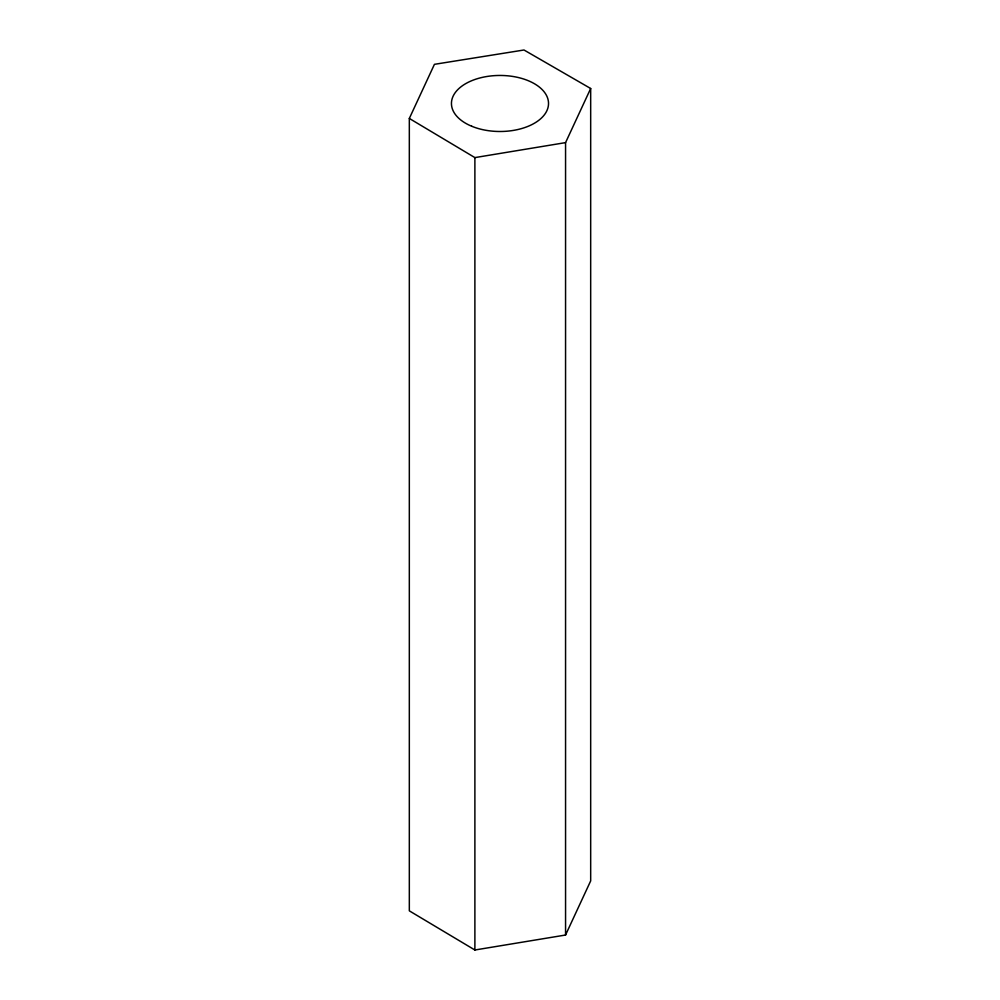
<?xml version="1.0" encoding="UTF-8"?>
<svg xmlns="http://www.w3.org/2000/svg" width="1000" height="1000" viewBox="0 0 1000 1000"><rect width="100%" height="100%" fill="white"/><g stroke="black" fill="none" stroke-linecap="round" stroke-linejoin="round"><path stroke-width="1.5" d="M409.325 118.45L434.438 64.325L524 50L590.675 88.5L590.675 880.9L565.562 935.025L474.888 950L409.325 910.85L409.325 118.45L474.888 157.6L565.562 142.625L590.675 88.5M565.562 142.625L565.562 935.025M474.888 157.6L474.888 950M471.725 126.25A48.525 28.012 0 0 0 548.288 106.225A48.525 28.012 0 0 0 479.975 77.95A48.525 28.012 0 0 0 471.725 126.25"/></g></svg>
